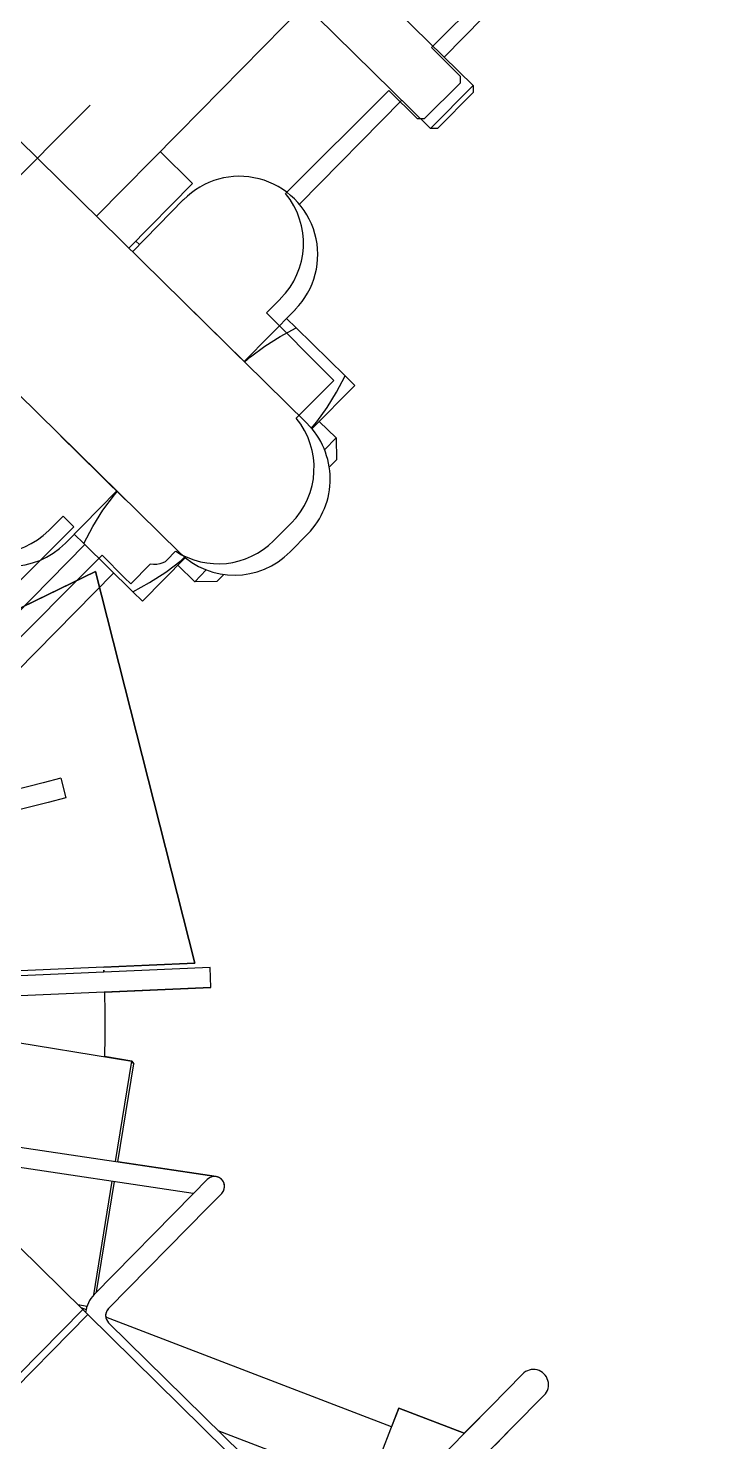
# Model space of a CAD drawing. Extents: x 396920 to 398709, y 7494597 to 7498244.
# Drawn here: x 397943.188 to 397943.766, y 7494612.276 to 7494613.476 of the extents above; entities that cross this region are included whole.
import ezdxf

# ---------------------------------------------------------------- set-up
doc = ezdxf.new("R2010")
doc.units = 0
doc.layers.add('NV09- LINHAS FUTURAS', color=7, linetype='Continuous')
doc.layers.add('NV15- DETALHES', color=7, linetype='Continuous')

msp = doc.modelspace()

# ---------------------------------------------------------------- linework, layer by layer
at = {"layer": 'NV09- LINHAS FUTURAS'}
msp.add_circle((397940, 7494613), 10, dxfattribs=at)
msp.add_circle((397940, 7494613), 10, dxfattribs=at)
msp.add_circle((397940, 7494613), 10, dxfattribs=at)
at = {"layer": 'NV15- DETALHES'}
for p, q in [((397944.2242, 7494614.1459), (397943.5415, 7494613.4519)), ((397944.1606, 7494614.0897), (397943.5308, 7494613.46)), ((397943.2054, 7494613.7826), (397943.5661, 7494613.4277)), ((397943.53, 7494613.3911), (397943.1693, 7494613.7459)), ((397943.4248, 7494613.1408), (397942.9209, 7494613.6366)), ((397942.8127, 7494613.5266), (397943.3166, 7494613.0309)), ((397943.423, 7494613.4964), (397943.316, 7494613.3876)), ((397943.5308, 7494613.46), (397943.5552, 7494613.4356)), ((397943.5552, 7494613.4356), (397943.5552, 7494613.4298)), ((397943.4945, 7494613.4236), (397943.4068, 7494613.336)), ((397943.5188, 7494613.3993), (397943.4945, 7494613.4236)), ((397943.5552, 7494613.4298), (397943.5246, 7494613.3993)), ((397943.5661, 7494613.4277), (397943.53, 7494613.3911)), ((397943.5661, 7494613.4277), (397943.5662, 7494613.4219)), ((397939.5885, 7494609.7591), (397943.2409, 7494613.411)), ((397943.5055, 7494613.4152), (397943.4186, 7494613.3269)), ((397943.5662, 7494613.4219), (397943.5359, 7494613.3911)), ((397943.5246, 7494613.3993), (397943.5188, 7494613.3993)), ((397943.316, 7494613.3876), (397943.2462, 7494613.3166)), ((397943.5359, 7494613.3911), (397943.53, 7494613.3911)), ((397943.3003, 7494613.3716), (397943.3277, 7494613.3445)), ((397943.2737, 7494613.2895), (397943.3277, 7494613.3445)), ((397943.2767, 7494613.2865), (397943.3202, 7494613.3308)), ((397943.2797, 7494613.2956), (397943.2827, 7494613.2926)), ((397943.4026, 7494613.2466), (397943.3905, 7494613.2346)), ((397943.3388, 7494613.2255), (397943.3241, 7494613.2399)), ((397943.3715, 7494613.1932), (397943.4151, 7494613.2375)), ((397943.3905, 7494613.2346), (397943.4428, 7494613.1823)), ((397943.3791, 7494613.1858), (397943.3388, 7494613.2255)), ((397943.4158, 7494613.2219), (397943.4076, 7494613.2299)), ((397943.4573, 7494613.181), (397943.4158, 7494613.2219)), ((397943.4292, 7494613.1361), (397943.4655, 7494613.173)), ((397943.4479, 7494613.1772), (397943.4293, 7494613.1586)), ((397943.4428, 7494613.1823), (397943.4479, 7494613.1772)), ((397943.4573, 7494613.181), (397943.4655, 7494613.173)), ((397943.4293, 7494613.1586), (397943.4159, 7494613.1451)), ((397943.4354, 7494613.1424), (397943.4498, 7494613.1283)), ((397943.2159, 7494613.1299), (397943.2306, 7494613.1155)), ((397943.4399, 7494613.1183), (397943.4498, 7494613.1283)), ((397943.4498, 7494613.1283), (397943.4499, 7494613.1096)), ((397943.2306, 7494613.1155), (397943.2709, 7494613.0758)), ((397943.4439, 7494613.1035), (397943.4499, 7494613.1096)), ((397943.2198, 7494613.039), (397943.2634, 7494613.0833)), ((397942.9769, 7494612.8031), (397943.2268, 7494613.0529)), ((397943.2178, 7494613.0619), (397943.2057, 7494613.0498)), ((397943.2268, 7494613.0529), (397943.2178, 7494613.0619)), ((397943.4115, 7494613.0559), (397943.3965, 7494613.0408)), ((397943.2273, 7494613.0466), (397943.2355, 7494613.0386)), ((397943.277, 7494612.9977), (397943.2355, 7494613.0386)), ((397943.4256, 7494613.0468), (397943.4107, 7494613.0316)), ((397943.2363, 7494613.0377), (397942.9991, 7494612.7965)), ((397943.251, 7494613.0286), (397943.0012, 7494612.7788)), ((397943.2701, 7494613.0095), (397943.251, 7494613.0286)), ((397943.2852, 7494612.9897), (397943.3215, 7494613.0266)), ((397943.3134, 7494613.032), (397943.3059, 7494613.0245)), ((397942.9781, 7494612.8847), (397943.2453, 7494613.0149)), ((397943.2453, 7494613.0149), (397943.1755, 7494612.9809)), ((397943.3297, 7494612.6821), (397943.2453, 7494613.0149)), ((397943.2453, 7494613.0149), (397943.3297, 7494612.6821)), ((397943.2918, 7494613.021), (397943.2752, 7494613.0044)), ((397943.3296, 7494613.0061), (397943.3152, 7494613.0202)), ((397943.3296, 7494613.0061), (397943.3394, 7494613.0162)), ((397943.2608, 7494613.0137), (397943.0236, 7494612.7725)), ((397943.2752, 7494613.0044), (397943.2701, 7494613.0095)), ((397943.3483, 7494613.0063), (397943.3296, 7494613.0061)), ((397943.3483, 7494613.0063), (397943.3543, 7494613.0124)), ((397943.2852, 7494612.9897), (397943.277, 7494612.9977)), ((397943.2009, 7494612.8354), (397943.1146, 7494612.8135)), ((397943.2159, 7494612.8392), (397943.2009, 7494612.8354)), ((397943.2159, 7494612.8392), (397943.2201, 7494612.8225)), ((397943.2201, 7494612.8225), (397943.2051, 7494612.8187)), ((397943.2051, 7494612.8187), (397943.1188, 7494612.7969)), ((397943.3297, 7494612.6821), (397943.0236, 7494612.6688)), ((397943.3426, 7494612.6784), (397943.0652, 7494612.6664)), ((397943.2521, 7494612.6787), (397943.3297, 7494612.6821)), ((397943.3426, 7494612.6784), (397943.2524, 7494612.6745)), ((397943.3434, 7494612.6613), (397943.3426, 7494612.6784)), ((397943.3434, 7494612.6613), (397943.3426, 7494612.6784)), ((397943.3434, 7494612.6613), (397943.0659, 7494612.6493)), ((397943.2531, 7494612.6574), (397943.3434, 7494612.6613)), ((397943.106, 7494612.6267), (397943.2762, 7494612.5989)), ((397943.2762, 7494612.5989), (397943.2531, 7494612.6027)), ((397943.2623, 7494612.5137), (397943.2762, 7494612.5989)), ((397943.2643, 7494612.5134), (397943.2779, 7494612.5965)), ((397943.2643, 7494612.5134), (397943.2779, 7494612.5965)), ((397943.2779, 7494612.5965), (397943.2762, 7494612.5989)), ((397943.2762, 7494612.5989), (397943.2779, 7494612.5965)), ((397943.0426, 7494612.5466), (397943.3308, 7494612.5034)), ((397943.089, 7494612.5309), (397943.2345, 7494612.3879)), ((397943.3282, 7494612.4865), (397943.0994, 7494612.5208)), ((397943.3308, 7494612.5034), (397943.2643, 7494612.5134)), ((397943.3283, 7494612.4862), (397943.3403, 7494612.4984)), ((397943.3477, 7494612.5009), (397943.3308, 7494612.5034)), ((397943.3308, 7494612.5034), (397943.3477, 7494612.5009)), ((397943.2438, 7494612.4002), (397943.2595, 7494612.4968)), ((397943.2442, 7494612.4007), (397943.3283, 7494612.4862)), ((397943.2463, 7494612.4028), (397943.2616, 7494612.4965)), ((397943.3285, 7494612.4864), (397943.3282, 7494612.4865)), ((397943.3405, 7494612.4742), (397943.3525, 7494612.4864)), ((397943.3525, 7494612.4864), (397943.3405, 7494612.4742)), ((397943.2564, 7494612.3886), (397943.3405, 7494612.4742)), ((397943.3405, 7494612.4742), (397943.2564, 7494612.3886)), ((397943.238, 7494612.3905), (397943.2307, 7494612.3917)), ((397943.2345, 7494612.3879), (397942.1498, 7494611.2851)), ((397942.1542, 7494611.2808), (397943.2388, 7494612.3836)), ((397943.2329, 7494612.3895), (397943.2373, 7494612.3878)), ((397943.2388, 7494612.3836), (397943.2345, 7494612.3879)), ((397943.2388, 7494612.3836), (397943.4592, 7494612.1668)), ((397943.4968, 7494612.2881), (397943.254, 7494612.3814)), ((397943.4968, 7494612.2881), (397943.254, 7494612.3814)), ((397943.2565, 7494612.3765), (397943.46, 7494612.1764)), ((397943.608, 7494612.333), (397943.581, 7494612.3055)), ((397943.581, 7494612.3055), (397943.608, 7494612.333)), ((397943.5993, 7494612.2875), (397943.6264, 7494612.315)), ((397943.6264, 7494612.315), (397943.5993, 7494612.2875)), ((397943.4728, 7494612.2256), (397943.5029, 7494612.3041)), ((397943.4879, 7494612.2108), (397943.581, 7494612.3055)), ((397943.5029, 7494612.3041), (397943.4968, 7494612.2881)), ((397943.5585, 7494612.2827), (397943.5029, 7494612.3041)), ((397943.5029, 7494612.3041), (397943.5585, 7494612.2827)), ((397943.581, 7494612.3055), (397943.5585, 7494612.2827)), ((397943.4768, 7494612.2361), (397943.3496, 7494612.2849)), ((397943.5993, 7494612.2875), (397943.5062, 7494612.1928)), ((397943.5847, 7494612.2726), (397943.5993, 7494612.2875))]:
    msp.add_line(p, q, dxfattribs=at)
for points in [[(397943.372, 7494613.1928), (397943.3771, 7494613.1972), (397943.3892, 7494613.2062), (397943.4022, 7494613.2144), (397943.4158, 7494613.2219)], [(397943.4286, 7494613.1364), (397943.4333, 7494613.1419), (397943.4421, 7494613.1542), (397943.4501, 7494613.1673), (397943.4573, 7494613.181)], [(397943.2355, 7494613.0386), (397943.2431, 7494613.053), (397943.2516, 7494613.0669), (397943.2614, 7494613.0801), (397943.2638, 7494613.0828)], [(397943.277, 7494612.9977), (397943.2913, 7494613.0056), (397943.305, 7494613.0143), (397943.3181, 7494613.0243), (397943.321, 7494613.027)], [(397943.3059, 7494613.0245), (397943.3044, 7494613.0232), (397943.3024, 7494613.0221), (397943.3001, 7494613.0213), (397943.2975, 7494613.0208), (397943.2947, 7494613.0208), (397943.2918, 7494613.021)]]:
    msp.add_lwpolyline(points, dxfattribs=at)
for centre, radius, start, end in [((397943.3676, 7494613.2841), 0.0665, 315.4727, 135.4727), ((397943.3555, 7494613.2937), 0.0665, 315, 39.5279), ((397943.3645, 7494613.1029), 0.0665, 315, 39.4285), ((397943.3782, 7494613.0934), 0.0665, 315.4727, 45.4727), ((397943.1724, 7494613.0857), 0.0665, 135.4727, 315.4727), ((397943.1587, 7494613.0968), 0.0665, 230.4721, 315), ((397943.3495, 7494613.0879), 0.0665, 237.1511, 315), ((397943.3633, 7494613.0783), 0.0665, 225.4727, 315.4727), ((397942.4268, 7494612.6302), 0.8268, 3.071, 3.3602), ((397942.4268, 7494612.6302), 0.8268, 3.071, 3.3602), ((397942.4268, 7494612.6302), 0.8268, 358.0886, 1.883), ((397942.4268, 7494612.6302), 0.8268, 358.0886, 1.883), ((397943.3464, 7494612.4924), 0.00857, 315.477, 135.477), ((397943.3464, 7494612.4924), 0.00857, 315.477, 81.477), ((397943.2625, 7494612.3826), 0.0257, 135.477, 173.6642), ((397943.2625, 7494612.3826), 0.00857, 135.477, 188.5307), ((397943.2625, 7494612.3826), 0.00857, 135.477, 225.477), ((397943.6172, 7494612.324), 0.0129, 315.477, 135.477), ((397943.6172, 7494612.324), 0.0129, 315.477, 135.477)]:
    msp.add_arc(centre, radius, start, end, dxfattribs=at)

doc.saveas('drawing.dxf')
